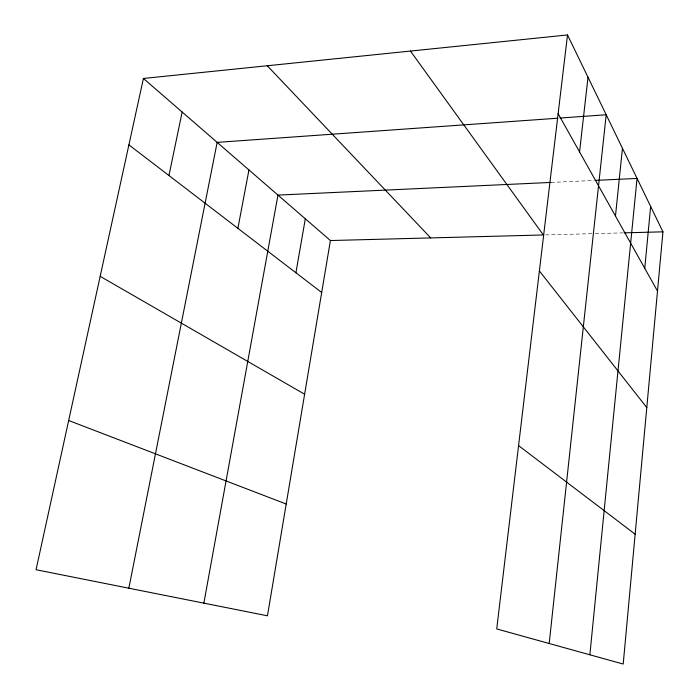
<?xml version="1.0" encoding="UTF-8"?>
<svg xmlns="http://www.w3.org/2000/svg" width="699" height="699" viewBox="0 0 699 699"><rect width="100%" height="100%" fill="white"/><g stroke="black" fill="none" stroke-linecap="round" stroke-linejoin="round"><path stroke-width="0.52" stroke-dasharray="3.5 2.62" d="M550.978 182.43L594.019 180.438M545.517 234.908L594.22 233.632M595.303 233.606L623.255 232.872"/><path stroke-width="1.05" d="M567.509 34.95L662.949 231.832L623.202 664.05L496.727 628.934L567.509 34.95L143.417 78.463L36.051 569.729L267.455 615.81L330.4 240.543L143.417 78.463M644.749 268.302L650.647 206.458M589.869 654.788L637.06 178.437L595.094 180.386M615.47 216.026L622.451 148.302M549.187 643.499L606.199 114.767L559.934 118.052M579.558 151.928L588.008 77.24M295.904 272.767L305.314 218.796M203.863 603.15L277.966 195.091L550.978 182.43M237.896 228.337L248.949 169.944M128.852 588.209L217.153 142.378L557.776 118.21M168.957 175.536L182.142 112.032M330.4 240.543L543.359 234.969L410.453 51.062M624.329 232.846L662.949 231.832M68.668 420.501L286.206 504.031M100.175 276.332L304.624 394.227M518.571 445.613L635.146 534.202M128.904 144.868L321.689 292.505M267.263 65.75L430.715 237.913M539.383 270.932L646.785 407.578M558.125 113.666L657.497 291.064"/></g></svg>
